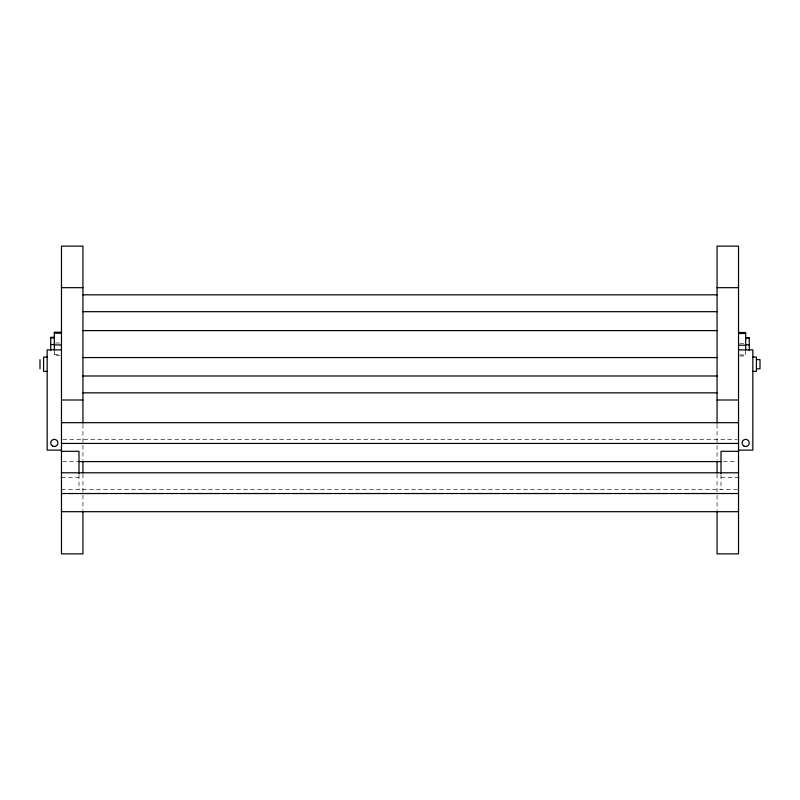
<?xml version="1.0" encoding="UTF-8"?>
<svg xmlns="http://www.w3.org/2000/svg" width="800" height="800" viewBox="0 0 800 800"><rect width="100%" height="100%" fill="white"/><g stroke="black" fill="none" stroke-linecap="round" stroke-linejoin="round"><path stroke-width="0.6" stroke-dasharray="4 3" d="M55.51 342.99L60.28 342.99M739.72 343.27L744.49 343.27M54.31 354.72L60.28 354.72M739.72 355L745.69 355M60.28 355.69L54.31 355.69L54.31 350.91M739.72 355.97L745.69 355.97L745.69 351.2M62.72 439.36L737.28 439.36M62.64 461.59L79 461.59M723.34 461.59L737.36 461.59M61.47 477.3L79 477.3M721 477.3L738.53 477.3M61.47 489.46L737.36 489.46M721 474.82L721 489.46M717.06 424.3L717.06 444.23M717.06 445.48L717.06 460.43M717.06 474.13L717.06 494.07M717.06 495.32L717.06 510.27M82.94 424.3L82.94 460.43M82.94 474.13L82.94 510.27M79 474.82L79 489.46"/><path stroke-width="1.2" d="M61.47 287.67L82.94 287.67M717.06 287.67L738.53 287.67M82.94 294.83L717.06 294.83M82.94 311.68L717.06 311.68M82.94 330.61L717.06 330.61M61.47 332.24L54.31 332.24L54.31 349.72M738.53 332.52L745.69 332.52L745.69 350M54.31 333.21L61.47 333.21M738.53 333.5L745.69 333.5M54.31 337.31L50.74 337.31L50.74 350.06M745.69 337.6L749.26 337.6L749.26 350.35M50.74 337.87L54.31 337.87M745.69 338.15L749.26 338.15M50.74 344.52L54.31 344.52M745.69 344.8L749.26 344.8M54.31 344.94L61.47 344.94M738.53 345.22L745.69 345.22M61.47 349.9L47.16 349.9L47.16 450.1L61.47 450.1M738.53 349.9L752.84 349.9L752.84 450.1L738.53 450.1M47.16 357.06L43.58 357.06L43.58 371.37L47.16 371.37M752.84 357.06L756.42 357.06L756.42 371.37L752.84 371.37M82.94 357.57L717.06 357.57M756.42 359.63L760 359.63L760 368.8L756.42 368.8M82.94 375.99L717.06 375.99M82.94 392.84L717.06 392.84M61.47 400L82.94 400M717.06 400L738.53 400M61.47 422.69L738.53 422.69M61.47 443.43L738.53 443.43M61.47 451.29L79 451.29L79 473.71M738.53 451.29L721 451.29L721 473.71M78.96 461.59L721.04 461.59M61.47 472.79L738.53 472.79M61.47 493.53L738.53 493.53M61.47 511.69L738.53 511.69M717.06 423.05L717.06 246.12L738.53 246.12L738.53 553.88L717.06 553.88L717.06 511.51M717.06 461.68L717.06 472.89M82.94 423.05L82.94 246.12L61.47 246.12L61.47 553.88L82.94 553.88L82.94 511.51M82.94 461.68L82.94 472.89M40 359.63L40 368.8M52.52 446.04A3.58 3.58 0 0 0 57.89 442.94A3.58 3.58 0 0 0 52.52 439.84A3.58 3.58 0 0 0 52.52 446.04M743.9 446.04A3.58 3.58 0 0 0 749.26 442.94A3.58 3.58 0 0 0 743.9 439.84A3.58 3.58 0 0 0 743.9 446.04"/></g></svg>
